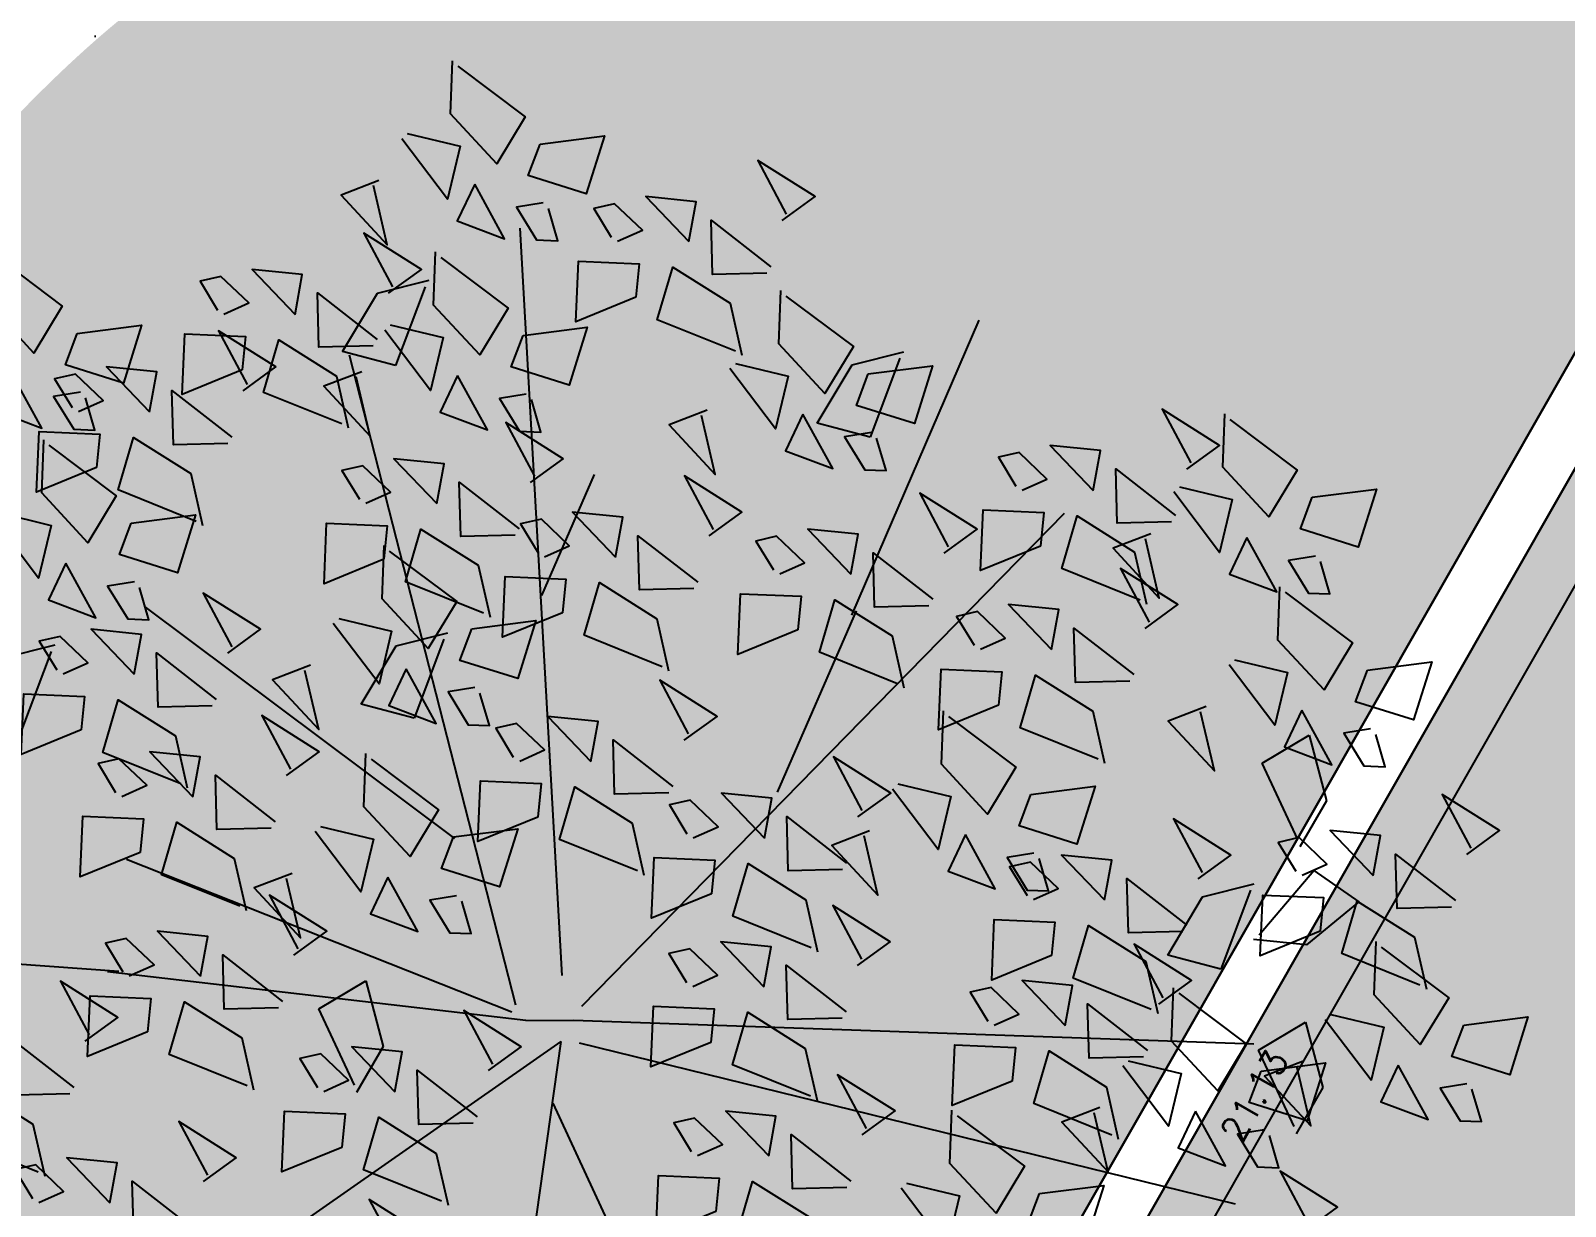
# Model space of a CAD drawing. Header units: millimetres. Extents: x 460 to 723, y 360 to 962.
# Drawn here: x 584.73 to 590.77, y 625.29 to 629.91 of the extents above; entities that cross this region are included whole.
import ezdxf

# ---------------------------------------------------------------- set-up
doc = ezdxf.new("R2010")
doc.units = ezdxf.units.MM
doc.layers.get('0').update_dxf_attribs({"true_color": 0xc2ced6})
for name, color, linetype in [('00_Lotes', 224, 'Continuous'), ('A-AREA DE TALUD', 82, 'Continuous'), ('ARBOLES', 7, 'Continuous'), ('G-ACOTADO LOTES', 251, 'Continuous')]:
    doc.layers.add(name, color=color, linetype=linetype)
doc.layers.add('Menorca-Parques-A-Arboles', color=74, linetype='Continuous', lineweight=18)
doc.layers.add('Menorca-Parques-A-Bruñas', color=252, linetype='Continuous', lineweight=5)
doc.styles.add('01COTAS', font='romans.shx')
doc.dimstyles.new('DIM-50-PLANTA', dxfattribs={"dimscale": 0.05, "dimtxt": 2, "dimasz": 2, "dimexe": 2, "dimexo": 2, "dimgap": 1, "dimtad": 1, "dimzin": 4, "dimdsep": 46, "dimtxsty": '01COTAS', "dimblk": 'ARCHTICK', "dimcen": 25, "dimclrd": 256, "dimclre": 256, "dimclrt": 2, "dimadec": 0, "dimazin": 3, "dimtfac": 1, "dimtmove": 2, "dimatfit": 3, "dimfxl": 2, "dimtolj": 1, "dimtzin": 0, "dimarcsym": 0})

# ---------------------------------------------------------------- blocks, each defined once
blk = doc.blocks.new('rrety')
at = {"layer": 'ARBOLES', "color": 2}
for p, q in [((498.0409, 232.38948), (498.04069, 232.40944)), ((498.04271, 232.40746), (498.06883, 232.38973)), ((498.05904, 232.37169), (498.0409, 232.38948)), ((498.06883, 232.38973), (498.05904, 232.37169)), ((498.2234, 232.32572), (498.21788, 232.3568)), ((498.23754, 232.33696), (498.22339, 232.32289)), ((498.09364, 232.27783), (498.1134, 232.2834)), ((498.1134, 232.2834), (498.1133, 232.25799)), ((498.09916, 232.24675), (498.09364, 232.27783)), ((498.1133, 232.25799), (498.09915, 232.24393)), ((497.80562, 232.21008), (497.80552, 232.18466)), ((497.80552, 232.18466), (497.79136, 232.1706)), ((498.16706, 232.16785), (498.18682, 232.17342)), ((498.18682, 232.17342), (498.18672, 232.148)), ((498.17257, 232.13676), (498.16706, 232.16785)), ((497.78576, 232.148), (497.81188, 232.13028)), ((498.18672, 232.148), (498.17256, 232.13394)), ((497.80208, 232.11223), (497.78394, 232.13003)), ((497.81188, 232.13028), (497.80208, 232.11223))]:
    blk.add_line(p, q, dxfattribs=at)
at = {"layer": 'ARBOLES', "color": 108}
for p, q in [((497.73029, 232.22309), (497.73009, 232.24305)), ((497.73211, 232.24107), (497.75823, 232.22334)), ((497.74843, 232.2053), (497.73029, 232.22309)), ((497.75823, 232.22334), (497.74843, 232.2053)), ((497.78586, 232.20451), (497.80562, 232.21008)), ((497.79138, 232.17343), (497.78586, 232.20451)), ((497.76287, 232.18027), (497.78095, 232.18871)), ((497.77998, 232.18606), (497.77466, 232.15494)), ((497.75417, 232.15639), (497.76287, 232.18027)), ((497.77466, 232.15494), (497.75417, 232.15639)), ((497.78394, 232.13003), (497.78374, 232.14998)), ((498.00046, 232.10016), (498.02022, 232.10573)), ((498.02022, 232.10573), (498.02012, 232.08032)), ((498.00597, 232.06908), (498.00046, 232.10016)), ((498.02012, 232.08032), (498.00596, 232.06626))]:
    blk.add_line(p, q, dxfattribs=at)
at = {"layer": 'ARBOLES', "color": 32}
for points in [[(497.98461, 232.35387), (498.05816, 232.51611)], [(497.97541, 232.3753), (497.77925, 232.50999)], [(497.98461, 232.35387), (497.92331, 232.50081)], [(498.14034, 232.4159), (498.23842, 232.46488)], [(497.99993, 232.35387), (498.14398, 232.41816)], [(498.00606, 232.35387), (498.15931, 232.37836)], [(497.97848, 232.35081), (497.73634, 232.27734)], [(498.00606, 232.35081), (498.18383, 232.17326)], [(497.98461, 232.34469), (497.76086, 232.22224)], [(497.98461, 232.33857), (497.92331, 232.08755)], [(497.99687, 232.33244), (498.15318, 232.09979)], [(498.05759, 232.30876), (498.20164, 232.29345)], [(497.97177, 232.15876), (497.96258, 232.23223)], [(497.97235, 232.16102), (497.98767, 232.04163)]]:
    blk.add_lwpolyline(points, dxfattribs=at)
at = {"layer": 'ARBOLES', "color": 92}
for points in [[(498.12207, 232.50555), (498.1162, 232.49725), (498.13023, 232.49405), (498.13603, 232.49953), (498.12489, 232.50548)], [(498.09911, 232.49207), (498.10437, 232.47782), (498.12154, 232.48582), (498.09911, 232.49207)], [(497.99678, 232.4561), (497.99075, 232.44216), (498.01616, 232.44147), (497.9967, 232.45328)], [(498.11963, 232.42986), (498.13428, 232.44921), (498.14504, 232.42917), (498.12497, 232.41843), (498.11963, 232.42986)], [(498.13796, 232.44482), (498.13194, 232.43088), (498.15734, 232.43019), (498.13789, 232.442)], [(497.99251, 232.42818), (498.02371, 232.43298), (498.02882, 232.4131), (498.00342, 232.41378), (497.98968, 232.42826)], [(498.07722, 232.42818), (498.10842, 232.43298), (498.11353, 232.4131), (498.08813, 232.41378), (498.07439, 232.42826)], [(498.13619, 232.41531), (498.13031, 232.407), (498.14435, 232.4038), (498.15015, 232.40929), (498.13901, 232.41523)], [(497.99731, 232.39702), (498.01455, 232.40784), (498.02539, 232.39062), (497.99724, 232.3942)], [(498.08202, 232.39702), (498.09927, 232.40784), (498.1101, 232.39062), (498.08195, 232.3942)], [(498.11323, 232.40182), (498.11849, 232.38757), (498.13566, 232.39557), (498.11323, 232.40182)], [(498.15634, 232.37346), (498.17099, 232.39281), (498.18174, 232.37277), (498.16168, 232.36203), (498.15634, 232.37346)], [(497.85979, 232.37742), (497.89099, 232.38222), (497.89611, 232.36233), (497.8707, 232.36302), (497.85697, 232.3775)], [(498.00243, 232.37713), (497.9964, 232.36319), (498.02181, 232.3625), (498.00235, 232.37431)], [(498.08714, 232.37713), (498.08111, 232.36319), (498.10652, 232.3625), (498.08706, 232.37431)], [(498.10332, 232.35115), (498.11274, 232.36306), (498.08837, 232.37028), (498.10412, 232.35385)], [(498.1987, 232.34525), (498.21334, 232.36461), (498.2241, 232.34457), (498.20404, 232.33383), (498.1987, 232.34525)], [(498.07175, 232.33402), (498.07033, 232.34914), (498.05169, 232.34584), (498.07175, 232.33402)], [(498.11873, 232.34062), (498.13597, 232.35144), (498.14681, 232.33422), (498.11866, 232.3378)], [(497.93609, 232.32551), (497.95074, 232.34487), (497.9615, 232.32483), (497.94143, 232.31408), (497.93609, 232.32551)], [(498.10313, 232.33061), (498.08369, 232.3246), (498.07766, 232.34403), (498.10393, 232.33332)], [(498.14993, 232.34542), (498.1552, 232.33117), (498.17236, 232.33917), (498.14993, 232.34542)], [(498.04609, 232.32691), (498.0539, 232.33342), (498.04116, 232.34013), (498.03415, 232.33632), (498.04338, 232.32771)], [(497.84279, 232.30208), (497.8114, 232.30549), (497.81159, 232.32602), (497.83596, 232.31881), (497.8455, 232.30128)], [(497.89368, 232.32384), (497.92488, 232.32864), (497.92999, 232.30875), (497.90459, 232.30944), (497.89085, 232.32391)], [(498.21525, 232.3307), (498.20938, 232.3224), (498.22341, 232.3192), (498.22921, 232.32468), (498.21807, 232.33063)], [(498.09974, 232.29926), (498.06836, 232.30267), (498.06855, 232.3232), (498.09291, 232.31599), (498.10245, 232.29846)], [(498.12385, 232.32073), (498.11782, 232.30679), (498.14322, 232.3061), (498.12377, 232.31791)], [(498.16109, 232.31241), (498.17833, 232.32323), (498.18916, 232.30601), (498.16101, 232.3096)], [(498.19229, 232.31721), (498.19755, 232.30297), (498.21472, 232.31097), (498.19229, 232.31721)], [(497.95265, 232.31096), (497.94678, 232.30265), (497.96081, 232.29945), (497.96661, 232.30494), (497.95547, 232.31088)], [(498.23552, 232.29454), (498.23411, 232.30966), (498.21546, 232.30636), (498.23552, 232.29454)], [(497.89849, 232.29267), (497.91573, 232.30349), (497.92656, 232.28627), (497.89841, 232.28985)], [(498.26691, 232.29113), (498.24746, 232.28512), (498.24143, 232.30455), (498.26771, 232.29384)], [(497.83162, 232.28039), (497.84626, 232.29974), (497.85702, 232.2797), (497.83696, 232.26896), (497.83162, 232.28039)], [(497.92969, 232.29747), (497.93495, 232.28323), (497.95212, 232.29123), (497.92969, 232.29747)], [(497.96433, 232.27757), (497.97898, 232.29692), (497.98973, 232.27688), (497.96967, 232.26614), (497.96433, 232.27757)], [(498.20986, 232.28743), (498.21767, 232.29394), (498.20494, 232.30065), (498.19792, 232.29684), (498.20715, 232.28823)], [(498.1662, 232.29253), (498.16017, 232.27858), (498.18558, 232.2779), (498.16612, 232.28971)], [(497.99251, 232.28435), (498.02371, 232.28915), (498.02882, 232.26927), (498.00342, 232.26995), (497.98968, 232.28443)], [(498.10563, 232.26351), (498.10422, 232.27864), (498.08557, 232.27533), (498.10563, 232.26351)], [(498.24387, 232.25783), (498.25852, 232.27718), (498.26928, 232.25714), (498.24922, 232.2464), (498.24387, 232.25783)], [(498.13363, 232.22876), (498.10224, 232.23216), (498.10243, 232.2527), (498.1268, 232.24549), (498.13634, 232.22796)], [(498.13375, 232.23245), (498.1484, 232.2518), (498.15915, 232.23176), (498.13909, 232.22102), (498.13375, 232.23245)], [(498.26351, 232.23666), (498.27132, 232.24317), (498.25859, 232.24988), (498.25157, 232.24608), (498.2608, 232.23746)], [(498.26043, 232.24328), (498.25456, 232.23497), (498.26859, 232.23177), (498.27439, 232.23726), (498.26325, 232.2432)], [(498.06598, 232.21553), (498.08063, 232.23488), (498.09139, 232.21484), (498.07132, 232.2041), (498.06598, 232.21553)], [(498.09134, 232.23077), (498.12254, 232.23557), (498.12765, 232.21568), (498.10225, 232.21637), (498.08851, 232.23085)], [(498.20627, 232.22499), (498.22351, 232.23581), (498.23434, 232.21859), (498.20619, 232.22217)], [(498.23747, 232.22979), (498.24273, 232.21554), (498.2599, 232.22354), (498.23747, 232.22979)], [(497.89386, 232.20993), (497.89244, 232.22505), (497.8738, 232.22175), (497.89386, 232.20993)], [(498.02357, 232.21385), (498.05477, 232.21865), (498.05988, 232.19876), (498.03448, 232.19945), (498.02074, 232.21393)], [(498.15031, 232.21789), (498.14443, 232.20959), (498.15847, 232.20639), (498.16427, 232.21187), (498.15313, 232.21782)], [(498.21138, 232.2051), (498.20535, 232.19116), (498.23076, 232.19047), (498.2113, 232.20228)], [(498.17322, 232.19693), (498.20442, 232.20173), (498.20954, 232.18184), (498.18413, 232.18253), (498.1704, 232.197)], [(498.17673, 232.17629), (498.18615, 232.18821), (498.16178, 232.19542), (498.17753, 232.179)], [(497.90786, 232.16194), (497.9225, 232.18129), (497.93326, 232.16126), (497.9132, 232.15051), (497.90786, 232.16194)], [(498.17803, 232.16576), (498.19527, 232.17658), (498.2061, 232.15936), (498.17795, 232.16295)], [(498.17655, 232.15576), (498.1571, 232.14975), (498.15107, 232.16918), (498.17735, 232.15847)], [(498.03349, 232.1628), (498.02746, 232.14886), (498.05287, 232.14817), (498.03341, 232.15998)], [(497.98051, 232.148), (497.98578, 232.13376), (498.00294, 232.14176), (497.98051, 232.148)], [(498.17316, 232.12441), (498.14178, 232.12782), (498.14196, 232.14835), (498.16633, 232.14114), (498.17587, 232.12361)]]:
    blk.add_lwpolyline(points, dxfattribs=at)
at = {"layer": 'ARBOLES', "color": 2}
for points in [[(498.06791, 232.48727), (498.08515, 232.49809), (498.09598, 232.48087), (498.06783, 232.48445)], [(498.12804, 232.49587), (498.15924, 232.50067), (498.16436, 232.48078), (498.13895, 232.48147), (498.12522, 232.49594)], [(498.13285, 232.46471), (498.15009, 232.47552), (498.16093, 232.4583), (498.13278, 232.46189)], [(498.07302, 232.46738), (498.06699, 232.45344), (498.0924, 232.45275), (498.07294, 232.46456)], [(498.05148, 232.41531), (498.0456, 232.407), (498.05964, 232.4038), (498.06544, 232.40929), (498.0543, 232.41523)], [(498.02852, 232.40182), (498.03378, 232.38757), (498.05094, 232.39557), (498.02852, 232.40182)], [(498.11392, 232.37178), (498.14513, 232.37658), (498.15024, 232.35669), (498.12483, 232.35738), (498.1111, 232.37186)], [(498.1729, 232.3589), (498.16702, 232.3506), (498.18106, 232.3474), (498.18686, 232.35288), (498.17572, 232.35883)], [(498.1372, 232.28064), (498.14662, 232.29256), (498.12225, 232.29977), (498.138, 232.28335)], [(497.92191, 232.27589), (497.95312, 232.28069), (497.95823, 232.26081), (497.93282, 232.26149), (497.91909, 232.27597)], [(498.2221, 232.2691), (498.20296, 232.25417), (498.19773, 232.27631), (498.21989, 232.28152), (498.2221, 232.2691)], [(498.13702, 232.26011), (498.11757, 232.2541), (498.11154, 232.27353), (498.13782, 232.26281)], [(497.98089, 232.26302), (497.97501, 232.25471), (497.98905, 232.25151), (497.99485, 232.257), (497.98371, 232.26294)], [(498.00243, 232.2333), (497.9964, 232.21936), (498.02181, 232.21867), (498.00235, 232.23049)], [(498.27575, 232.21833), (498.25661, 232.20341), (498.25138, 232.22554), (498.27354, 232.23075), (498.27575, 232.21833)], [(497.86819, 232.20282), (497.87601, 232.20933), (497.86327, 232.21604), (497.85626, 232.21223), (497.86549, 232.20362)], [(498.09614, 232.19961), (498.11338, 232.21043), (498.12422, 232.19321), (498.09607, 232.19679)], [(497.83651, 232.20441), (497.84177, 232.19016), (497.85893, 232.19816), (497.83651, 232.20441)], [(497.92185, 232.17518), (497.89047, 232.17858), (497.89065, 232.19911), (497.91502, 232.1919), (497.92456, 232.17437)], [(497.88044, 232.18449), (497.8613, 232.16957), (497.85607, 232.1917), (497.87822, 232.19691), (497.88044, 232.18449)], [(498.05958, 232.18749), (498.06484, 232.17324), (498.08201, 232.18124), (498.05958, 232.18749)], [(497.81042, 232.17972), (497.80439, 232.16578), (497.82979, 232.16509), (497.81034, 232.1769)], [(498.00348, 232.16149), (497.9976, 232.15318), (498.01164, 232.14998), (498.01744, 232.15547), (498.0063, 232.16141)]]:
    blk.add_lwpolyline(points, dxfattribs=at)
at = {"layer": 'ARBOLES', "color": 108}
for points in [[(498.03492, 232.42986), (498.04957, 232.44921), (498.06033, 232.42917), (498.04026, 232.41843), (498.03492, 232.42986)], [(497.90221, 232.3791), (497.91686, 232.39845), (497.92761, 232.37841), (497.90755, 232.36767), (497.90221, 232.3791)], [(497.91876, 232.36454), (497.91289, 232.35624), (497.92693, 232.35304), (497.93273, 232.35852), (497.92159, 232.36447)], [(497.8958, 232.35106), (497.90107, 232.33681), (497.91823, 232.34481), (497.8958, 232.35106)], [(498.15628, 232.34358), (498.18748, 232.34838), (498.19259, 232.32849), (498.16719, 232.32918), (498.15346, 232.34365)], [(497.84618, 232.33343), (497.82673, 232.32742), (497.8207, 232.34686), (497.84698, 232.33614)], [(498.03492, 232.28603), (498.04957, 232.30538), (498.06033, 232.28534), (498.04026, 232.2746), (498.03492, 232.28603)], [(498.26352, 232.25978), (498.23213, 232.26319), (498.23232, 232.28372), (498.25669, 232.27651), (498.26623, 232.25898)], [(497.70876, 232.27279), (497.70274, 232.25884), (497.72814, 232.25816), (497.70869, 232.26997)], [(497.76679, 232.25505), (497.76538, 232.27018), (497.74673, 232.26687), (497.76679, 232.25505)], [(498.05148, 232.27148), (498.0456, 232.26317), (498.05964, 232.25997), (498.06544, 232.26546), (498.0543, 232.2714)], [(498.07997, 232.2564), (498.08779, 232.26291), (498.07505, 232.26962), (498.06803, 232.26582), (498.07726, 232.2572)], [(497.79817, 232.25165), (497.77873, 232.24564), (497.7727, 232.26507), (497.79897, 232.25435)], [(497.84817, 232.26584), (497.8423, 232.25753), (497.85634, 232.25433), (497.86213, 232.25982), (497.851, 232.26576)], [(497.99731, 232.25319), (498.01455, 232.26401), (498.02539, 232.24679), (497.99724, 232.25037)], [(497.74113, 232.24794), (497.74894, 232.25445), (497.73621, 232.26116), (497.72919, 232.25736), (497.73842, 232.24874)], [(497.79401, 232.24755), (497.81125, 232.25837), (497.82208, 232.24115), (497.79393, 232.24473)], [(498.02852, 232.25799), (498.03378, 232.24374), (498.05094, 232.25174), (498.02852, 232.25799)], [(498.20146, 232.25615), (498.23266, 232.26095), (498.23777, 232.24107), (498.21237, 232.24175), (498.19864, 232.25623)], [(498.28917, 232.24377), (498.28776, 232.2589), (498.26911, 232.25559), (498.28917, 232.24377)], [(497.82521, 232.25235), (497.83048, 232.2381), (497.84764, 232.2461), (497.82521, 232.25235)], [(497.75337, 232.22961), (497.73423, 232.21469), (497.729, 232.23683), (497.75116, 232.24203), (497.75337, 232.22961)], [(497.79479, 232.2203), (497.7634, 232.2237), (497.76359, 232.24424), (497.78796, 232.23703), (497.79749, 232.2195)], [(497.74189, 232.2186), (497.7513, 232.23052), (497.72694, 232.23773), (497.74269, 232.2213)], [(497.8005, 232.23077), (497.8317, 232.23557), (497.83681, 232.21568), (497.81141, 232.21637), (497.79767, 232.23085)], [(497.79912, 232.22766), (497.7931, 232.21372), (497.8185, 232.21303), (497.79905, 232.22484)], [(497.71032, 232.20147), (497.7089, 232.21659), (497.69026, 232.21329), (497.71032, 232.20147)], [(497.7417, 232.19806), (497.72225, 232.19206), (497.71623, 232.21149), (497.7425, 232.20077)], [(497.68465, 232.19436), (497.69247, 232.20087), (497.67973, 232.20758), (497.67272, 232.20377), (497.68195, 232.19516)], [(497.98692, 232.17604), (498.00157, 232.1954), (498.01232, 232.17536), (497.99226, 232.16461), (497.98692, 232.17604)], [(498.02838, 232.18269), (498.04562, 232.19351), (498.05645, 232.17629), (498.0283, 232.17987)], [(497.6969, 232.17603), (497.67776, 232.16111), (497.67253, 232.18324), (497.69468, 232.18845), (497.6969, 232.17603)], [(497.73831, 232.16672), (497.70693, 232.17012), (497.70712, 232.19065), (497.73148, 232.18344), (497.74102, 232.16591)], [(497.76103, 232.17322), (497.77567, 232.19258), (497.78643, 232.17254), (497.76637, 232.16179), (497.76103, 232.17322)], [(497.71861, 232.17155), (497.74981, 232.17635), (497.75492, 232.15646), (497.72952, 232.15715), (497.71579, 232.17162)], [(497.86544, 232.16027), (497.89664, 232.16507), (497.90175, 232.14518), (497.87635, 232.14586), (497.86262, 232.16034)], [(497.77758, 232.15867), (497.77171, 232.15036), (497.78574, 232.14716), (497.79154, 232.15265), (497.7804, 232.15859)], [(497.72342, 232.14038), (497.74066, 232.1512), (497.75149, 232.13398), (497.72334, 232.13756)], [(497.92441, 232.14739), (497.91854, 232.13908), (497.93258, 232.13588), (497.93837, 232.14137), (497.92723, 232.14731)], [(497.75462, 232.14518), (497.75988, 232.13093), (497.77705, 232.13894), (497.75462, 232.14518)], [(498.05814, 232.12271), (498.06756, 232.13463), (498.04319, 232.14184), (498.05894, 232.12541)], [(498.13175, 232.13373), (498.11261, 232.1188), (498.10738, 232.14094), (498.12953, 232.14615), (498.13175, 232.13373)], [(498.18314, 232.14588), (498.17712, 232.13193), (498.20252, 232.13125), (498.18307, 232.14306)], [(497.87025, 232.1291), (497.88749, 232.13992), (497.89832, 232.1227), (497.87017, 232.12628)], [(497.90145, 232.1339), (497.90672, 232.11965), (497.92388, 232.12765), (497.90145, 232.1339)], [(498.20779, 232.11143), (498.21721, 232.12335), (498.19284, 232.13056), (498.20859, 232.11413)], [(497.72853, 232.1205), (497.7225, 232.10655), (497.74791, 232.10587), (497.72845, 232.11768)], [(497.80915, 232.10558), (497.80773, 232.12071), (497.78908, 232.1174), (497.80915, 232.10558)], [(497.9248, 232.10272), (497.93944, 232.12207), (497.9502, 232.10203), (497.93014, 232.09129), (497.9248, 232.10272)], [(497.95442, 232.12332), (497.9484, 232.10937), (497.9738, 232.10869), (497.95435, 232.1205)], [(498.02657, 232.10558), (498.02515, 232.12071), (498.00651, 232.1174), (498.02657, 232.10558)], [(498.10269, 232.0999), (498.11734, 232.11925), (498.12809, 232.09921), (498.10803, 232.08847), (498.10269, 232.0999)], [(497.84053, 232.10218), (497.82108, 232.09617), (497.81505, 232.1156), (497.84133, 232.10488)], [(498.05795, 232.10218), (498.03851, 232.09617), (498.03248, 232.1156), (498.05875, 232.10488)], [(497.78348, 232.09847), (497.7913, 232.10498), (497.77856, 232.11169), (497.77155, 232.10789), (497.78078, 232.09927)], [(497.87536, 232.10922), (497.86934, 232.09527), (497.89474, 232.09459), (497.87529, 232.1064)], [(498.00091, 232.09847), (498.00872, 232.10498), (497.99598, 232.11169), (497.98897, 232.10789), (497.9982, 232.09927)], [(498.17622, 232.0943), (498.17481, 232.10943), (498.15616, 232.10612), (498.17622, 232.0943)], [(497.88238, 232.10104), (497.91358, 232.10584), (497.9187, 232.08596), (497.89329, 232.08664), (497.87956, 232.10112)], [(498.06027, 232.09822), (498.09148, 232.10302), (498.09659, 232.08313), (498.07118, 232.08382), (498.05745, 232.0983)], [(498.20761, 232.0909), (498.18816, 232.08489), (498.18213, 232.10432), (498.20841, 232.0936)], [(497.89154, 232.07759), (497.90096, 232.08951), (497.87659, 232.09672), (497.89234, 232.08029)], [(498.15056, 232.08719), (498.15838, 232.0937), (498.14564, 232.10041), (498.13862, 232.09661), (498.14785, 232.08799)], [(497.79573, 232.08014), (497.77659, 232.06522), (497.77136, 232.08735), (497.79351, 232.09256), (497.79573, 232.08014)], [(497.83714, 232.07083), (497.80576, 232.07423), (497.80594, 232.09477), (497.83031, 232.08756), (497.83985, 232.07003)], [(498.01315, 232.08014), (497.99401, 232.06522), (497.98878, 232.08735), (498.01094, 232.09256), (498.01315, 232.08014)], [(498.05457, 232.07083), (498.02318, 232.07423), (498.02337, 232.09477), (498.04774, 232.08756), (498.05727, 232.07003)], [(497.94135, 232.08816), (497.93548, 232.07986), (497.94952, 232.07666), (497.95532, 232.08215), (497.94418, 232.08809)], [(498.11925, 232.08534), (498.11337, 232.07704), (498.12741, 232.07384), (498.13321, 232.07933), (498.12207, 232.08527)], [(497.88719, 232.06988), (497.90443, 232.0807), (497.91527, 232.06348), (497.88711, 232.06706)], [(498.16281, 232.06886), (498.14367, 232.05394), (498.13844, 232.07607), (498.16059, 232.08128), (498.16281, 232.06886)], [(498.20422, 232.05955), (498.17284, 232.06295), (498.17302, 232.08349), (498.19739, 232.07627), (498.20693, 232.05875)], [(497.85997, 232.06046), (497.85856, 232.07558), (497.83991, 232.07228), (497.85997, 232.06046)], [(497.91839, 232.07468), (497.92366, 232.06043), (497.94082, 232.06843), (497.91839, 232.07468)], [(498.06508, 232.06706), (498.08232, 232.07788), (498.09316, 232.06066), (498.06501, 232.06424)], [(497.83431, 232.05335), (497.84213, 232.05986), (497.82939, 232.06657), (497.82237, 232.06276), (497.8316, 232.05415)], [(497.89136, 232.05706), (497.87191, 232.05105), (497.86588, 232.07048), (497.89216, 232.05976)], [(498.09628, 232.07186), (498.10155, 232.05761), (498.11871, 232.06561), (498.09628, 232.07186)], [(497.88797, 232.02571), (497.85658, 232.02911), (497.85677, 232.04964), (497.88114, 232.04243), (497.89068, 232.0249)], [(497.8923, 232.04999), (497.88628, 232.03605), (497.91168, 232.03536), (497.89223, 232.04717)], [(497.84655, 232.03502), (497.82741, 232.0201), (497.82219, 232.04223), (497.84434, 232.04744), (497.84655, 232.03502)], [(498.0702, 232.04717), (498.06417, 232.03323), (498.08957, 232.03254), (498.07012, 232.04435)]]:
    blk.add_lwpolyline(points, dxfattribs=at)
at = {"layer": 'ARBOLES', "color": 98}
for points in [[(497.8646, 232.34626), (497.88184, 232.35708), (497.89268, 232.33986), (497.86453, 232.34344)], [(497.86971, 232.32637), (497.86369, 232.31243), (497.88909, 232.31174), (497.86964, 232.32355)], [(497.80137, 232.3114), (497.78223, 232.29648), (497.77701, 232.31861), (497.79916, 232.32382), (497.80137, 232.3114)], [(498.05833, 232.30858), (498.03919, 232.29366), (498.03396, 232.31579), (498.05612, 232.321), (498.05833, 232.30858)], [(497.79836, 232.27218), (497.80778, 232.2841), (497.78341, 232.29131), (497.79916, 232.27489)], [(497.7892, 232.27871), (497.8204, 232.28351), (497.82552, 232.26363), (497.80011, 232.26431), (497.78638, 232.27879)], [(497.9036, 232.27279), (497.89757, 232.25884), (497.92298, 232.25816), (497.90352, 232.26997)], [(497.84291, 232.23245), (497.85756, 232.2518), (497.86832, 232.23176), (497.84825, 232.22102), (497.84291, 232.23245)], [(497.92672, 232.24473), (497.94396, 232.25555), (497.9548, 232.23833), (497.92665, 232.24191)], [(498.09221, 232.23807), (498.07307, 232.22315), (498.06785, 232.24529), (498.09, 232.25049), (498.09221, 232.23807)], [(497.92543, 232.22706), (497.93484, 232.23898), (497.91047, 232.24619), (497.92623, 232.22976)], [(497.95792, 232.24953), (497.96319, 232.23528), (497.98035, 232.24328), (497.95792, 232.24953)], [(498.31717, 232.20902), (498.28578, 232.21242), (498.28597, 232.23296), (498.31034, 232.22574), (498.31988, 232.20822)], [(497.93184, 232.22484), (497.92581, 232.2109), (497.95121, 232.21021), (497.93176, 232.22202)], [(497.85947, 232.21789), (497.85359, 232.20959), (497.86763, 232.20639), (497.87343, 232.21187), (497.86229, 232.21782)], [(497.92524, 232.20653), (497.90579, 232.20052), (497.89976, 232.21995), (497.92604, 232.20923)], [(498.21564, 232.1986), (498.23028, 232.21796), (498.24104, 232.19792), (498.22098, 232.18718), (498.21564, 232.1986)], [(497.8053, 232.19961), (497.82254, 232.21043), (497.83338, 232.19321), (497.80523, 232.19679)], [(498.07598, 232.21386), (498.08211, 232.16488)], [(498.12734, 232.20441), (498.13261, 232.19016), (498.14977, 232.19816), (498.12734, 232.20441)], [(498.08254, 232.20097), (498.07666, 232.19267), (498.0907, 232.18947), (498.0965, 232.19495), (498.08536, 232.2009)], [(498.23219, 232.18405), (498.22632, 232.17575), (498.24036, 232.17255), (498.24615, 232.17803), (498.23502, 232.18398)], [(497.9445, 232.17437), (497.97571, 232.17917), (497.98082, 232.15928), (497.95541, 232.15997), (497.94168, 232.17444)], [(498.10126, 232.17972), (498.09523, 232.16578), (498.12063, 232.16509), (498.10118, 232.1769)], [(498.14516, 232.15917), (498.14375, 232.17429), (498.1251, 232.17099), (498.14516, 232.15917)], [(498.20923, 232.17056), (498.2145, 232.15632), (498.23166, 232.16432), (498.20923, 232.17056)], [(498.1195, 232.15206), (498.12732, 232.15857), (498.11458, 232.16528), (498.10756, 232.16147), (498.11679, 232.15286)], [(497.94931, 232.1432), (497.96655, 232.15402), (497.97739, 232.1368), (497.94924, 232.14038)], [(497.84072, 232.12271), (497.85013, 232.13463), (497.82576, 232.14184), (497.84152, 232.12541)]]:
    blk.add_lwpolyline(points, dxfattribs=at)
at = {"layer": 'ARBOLES'}
blk.add_lwpolyline([(497.99993, 232.35387), (497.98461, 232.34469)], dxfattribs=at)
blk = doc.blocks.new('_ArchTick')
at = {"color": 0, "linetype": 'ByBlock', "const_width": 0.15}
blk.add_lwpolyline([(-0.5, -0.5), (0.5, 0.5)], dxfattribs=at)
blk = doc.blocks.new('*D298')
at = {"layer": 'Defpoints', "color": 0, "transparency": 16777216}
for p in [(601.8886, 636.9251), (580.921, 600.22), (581.0729, 600.1332)]:
    blk.add_point(p, dxfattribs=at)
at = {"layer": 'Menorca-Parques-A-Bruñas', "lineweight": -2, "transparency": 16777216}
for p, q in [((602.0405, 636.8383), (581.0729, 600.1332)), ((602.0366, 636.8406), (602.1273, 636.7887)), ((581.069, 600.1354), (581.1597, 600.0836))]:
    blk.add_line(p, q, dxfattribs=at)
at = {"layer": 'Menorca-Parques-A-Bruñas', "lineweight": -2, "transparency": 16777216, "xscale": 0.1, "yscale": 0.1, "zscale": 0.1}
for p, rotation in [((602.0405, 636.8383), 60.26305922638635), ((581.0729, 600.1332), 240.2630592263863)]:
    blk.add_blockref('_ArchTick', p, dxfattribs=dict(at, rotation=rotation))
at = {"layer": 'Menorca-Parques-A-Bruñas', "color": 2, "transparency": 16777216, "insert": (591.4699, 618.5354), "char_height": 0.1, "attachment_point": 5, "rotation": 60.26306, "style": '01COTAS'}
blk.add_mtext('\\A1;42.27', dxfattribs=at)
blk = doc.blocks.new('*D327')
at = {"layer": 'Defpoints', "color": 0, "linetype": 'Continuous', "transparency": 16777216}
for p in [(594.6795, 634.9579), (594.8783, 634.8444), (584.1982, 616.6098)]:
    blk.add_point(p, dxfattribs=at)
at = {"layer": 'Menorca-Parques-A-Bruñas', "linetype": 'Continuous', "lineweight": -2, "transparency": 16777216}
for p, q in [((584.397, 616.4962), (594.8783, 634.8444)), ((594.8744, 634.8466), (594.9651, 634.7948)), ((584.3931, 616.4984), (584.4838, 616.4466))]:
    blk.add_line(p, q, dxfattribs=at)
at = {"layer": 'Menorca-Parques-A-Bruñas', "linetype": 'Continuous', "lineweight": -2, "transparency": 16777216, "xscale": 0.1, "yscale": 0.1, "zscale": 0.1}
for p, rotation in [((594.8783, 634.8444), 60.26305922168593), ((584.397, 616.4962), 240.2630592216859)]:
    blk.add_blockref('_ArchTick', p, dxfattribs=dict(at, rotation=rotation))
at = {"layer": 'Menorca-Parques-A-Bruñas', "color": 2, "linetype": 'Continuous', "transparency": 16777216, "insert": (589.5508, 625.7199), "char_height": 0.1, "attachment_point": 5, "rotation": 60.26306, "style": '01COTAS'}
blk.add_mtext('\\A1;21.13', dxfattribs=at)

msp = doc.modelspace()

# ---------------------------------------------------------------- hatches: boundary and pattern name
at = {"layer": 'A-AREA DE TALUD', "true_color": 0xcdcd98}
h = msp.add_hatch(dxfattribs=at)
h.set_pattern_fill('AR-SAND', color=9, scale=0.012078, angle=40.07509)
h.set_pattern_definition([(77.5750947866, (-410524.92446, -13002042.6709), (-0.395330194152, 0.439867143114), [0, -0.466294532984, 0, -0.521513622416, 0, -0.498505668486]), (47.5750947866, (-410524.9245, -13002042.6709), (-0.14192440596, 1.01200526065), [0, -0.251553629636, 0, -0.420278625124, 0, -0.161055677511]), (7.5750947866, (-410525.2132, -13002042.91383), (0.729905484133, 0.616363838232), [0, -0.153386359534, 0, -0.552190894323, 0, -0.72091588981]), (357.5750947866, (-410525.2132, -13002042.9138), (0.532328560034, 0.799730681003), [0, -0.076693179767, 0, -0.3619918085, 0, -0.414143170742])])
edge = h.paths.add_edge_path()
edge.add_line((592.9346, 632.3599), (594.3705, 634.8736))
edge.add_line((594.3705, 634.8736), (584.2046, 640.6809))
edge.add_line((584.2046, 640.6809), (584.3098, 629.1749))
edge.add_spline(control_points=[(584.3098, 629.1749), (584.906, 629.8385), (585.9071, 630.953), (589.9122, 630.119), (591.8161, 631.5306), (592.9346, 632.3599)], knot_values=[0, 0, 0, 0, 2.229002, 3.742912, 5.898628, 5.898628, 5.898628, 5.898628], degree=3, periodic=0)
at = {"layer": 'G-ACOTADO LOTES'}
h = msp.add_hatch(color=45, dxfattribs=at)
h.dxf.hatch_style = 1
h.paths.add_polyline_path([(594.6795, 634.9579), (584.1982, 616.6098), (583.9745, 641.0731)], flags=16)
h.paths.add_polyline_path([(582.3356, 644.7912), (581.5292, 644.3182), (581.8202, 612.4925), (584.6082, 612.4577), (597.9751, 635.8572)])
at = {"layer": 'Menorca-Parques-A-Arboles', "lineweight": 5, "true_color": 0x148b29, "transparency": 33554687}
h = msp.add_hatch(color=104, dxfattribs=at)
h.dxf.hatch_style = 1
edge = h.paths.add_edge_path()
edge.add_line((584.3098, 629.1749), (584.417, 617.4493))
edge.add_line((584.417, 617.4493), (592.9346, 632.3599))
edge.add_spline(control_points=[(592.9346, 632.3599), (591.8161, 631.5306), (589.9122, 630.119), (585.9071, 630.953), (584.906, 629.8385), (584.3098, 629.1749)], knot_values=[0, 0, 0, 0, 2.155717, 3.669626, 5.898628, 5.898628, 5.898628, 5.898628], degree=3, periodic=0)

# ---------------------------------------------------------------- linework, layer by layer
at = {"layer": '00_Lotes', "elevation": 2.0973}
for points in [[(584.1982, 616.6098), (594.6795, 634.9579), (583.9745, 641.0731)], [(594.6795, 634.9579), (584.1982, 616.6098), (583.9745, 641.0731)], [(584.417, 617.4493), (594.3705, 634.8736), (584.2046, 640.6809), (584.417, 617.4493)], [(594.3705, 634.8736), (584.417, 617.4493), (584.2046, 640.6809)]]:
    msp.add_lwpolyline(points, close=True, dxfattribs=at)

# ---------------------------------------------------------------- block references
at = {"layer": 'Menorca-Parques-A-Arboles', "xscale": 10.50750065218044, "yscale": 10.50750065218044, "zscale": 10.50750065218044, "rotation": 149.3174356799145}
msp.add_blockref('rrety', (6332.705, 55.5228, 2.0973), dxfattribs=at)

# ---------------------------------------------------------------- dimensions: what is measured, and where the dimension line sits
at = {"layer": 'Menorca-Parques-A-Bruñas'}
dim = msp.add_aligned_dim(p1=(601.8886, 636.9251, 2.0973), p2=(580.921, 600.22, 2.0973), distance=0.1749, dimstyle='DIM-50-PLANTA', override={"dimfxl": 0.09, "dimfxlon": 1}, dxfattribs=at)
dim.commit()
dim.dimension.update_dxf_attribs({"geometry": '*D298', "text_midpoint": (591.4699, 618.5354, 2.0973)})
at = {"layer": 'Menorca-Parques-A-Bruñas', "linetype": 'Continuous'}
dim = msp.add_aligned_dim(p1=(584.1982, 616.6098, 2.0973), p2=(594.6795, 634.9579, 2.0973), distance=-0.2289, dimstyle='DIM-50-PLANTA', override={"dimfxl": 0.09, "dimfxlon": 1}, dxfattribs=at)
dim.commit()
dim.dimension.update_dxf_attribs({"geometry": '*D327', "text_midpoint": (589.5508, 625.7199, 2.0973)})

doc.saveas('drawing.dxf')
